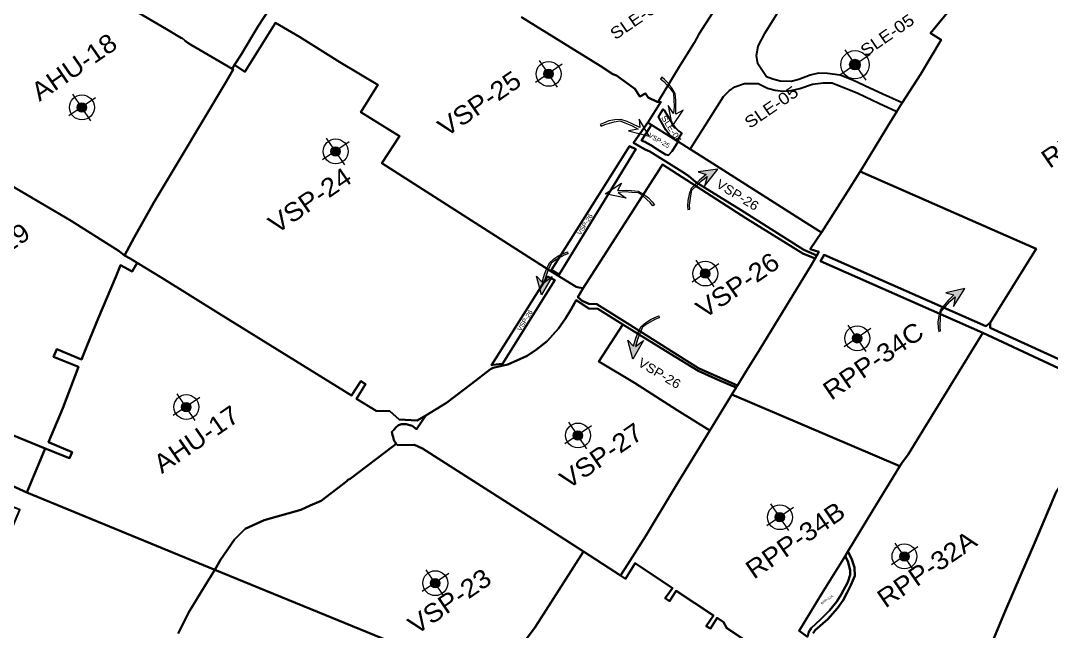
# Model space of a CAD drawing. Header units: metres. Extents: x 263924 to 318888, y 5017073 to 5064560.
# Drawn here: x 292786 to 299489, y 5044795 to 5048768 of the extents above; entities that cross this region are included whole.
import ezdxf

# ---------------------------------------------------------------- set-up
doc = ezdxf.new("R2010")
doc.units = ezdxf.units.M
doc.header["$LTSCALE"] = 38
for name, color, linetype, lineweight in [('1', 7, 'Continuous', 25), ('60', 7, 'Continuous', 13), ('61', 7, 'Continuous', 13)]:
    doc.layers.add(name, color=color, linetype=linetype, lineweight=lineweight)
doc.layers.add('6', color=7, linetype='Continuous')

msp = doc.modelspace()

# ---------------------------------------------------------------- hatches: boundary and pattern name
at = {"layer": '60'}
for points in [[(297234.16, 5047691.78), (297319.59, 5047801.66), (297193.14, 5047784.84), (297244.13, 5047766.41), (297201.43, 5047730.69), (297176.56, 5047707.03), (297146.18, 5047674.96), (297133.39, 5047638.56), (297124.66, 5047598.3), (297123.77, 5047562.2), (297124.35, 5047538.37), (297137.02, 5047540.28), (297136.22, 5047566.96), (297143.49, 5047628.33), (297151.82, 5047665.25), (297182.56, 5047695.58), (297213.31, 5047725.9), (297250.49, 5047753.21)], [(296242.19, 5047103.65), (296172.96, 5046982.91), (296140.52, 5047106.28), (296176.93, 5047066.1), (296193.76, 5047119.16), (296206.21, 5047151.15), (296224.34, 5047191.43), (296253.16, 5047217.09), (296287.09, 5047240.45), (296320.16, 5047254.97), (296342.42, 5047263.48), (296345.46, 5047251.04), (296320.48, 5047241.65), (296266.46, 5047211.63), (296235.47, 5047189.9), (296219.08, 5047149.95), (296202.7, 5047109.99), (296191.55, 5047065.22)], [(298851.96, 5046908.76), (298927.15, 5047025.88), (298802.73, 5046997.75), (298855.18, 5046983.98), (298815.86, 5046944.58), (298793.22, 5046918.77), (298765.85, 5046884.1), (298756.38, 5046846.7), (298751.3, 5046805.81), (298753.67, 5046769.78), (298756.39, 5046746.1), (298768.84, 5046749.14), (298765.64, 5046775.64), (298767.36, 5046837.41), (298772.34, 5046874.93), (298800.23, 5046907.9), (298828.12, 5046940.87), (298862.69, 5046971.42)], [(296836.22, 5046687.09), (296767, 5046566.35), (296734.55, 5046689.71), (296770.97, 5046649.54), (296787.79, 5046702.6), (296800.25, 5046734.59), (296818.38, 5046774.87), (296847.19, 5046800.53), (296881.13, 5046823.89), (296914.19, 5046838.41), (296936.45, 5046846.92), (296939.5, 5046834.47), (296914.51, 5046825.09), (296860.5, 5046795.06), (296829.5, 5046773.34), (296813.12, 5046733.38), (296796.73, 5046693.43), (296785.58, 5046648.66)]]:
    msp.add_hatch(color=256, dxfattribs=at).paths.add_polyline_path(points)
at = {"layer": '61'}
for points in [[(298231.1, 5048453.12, 1), (298191.97, 5048510.26, 1)], [(296244.28, 5048438, 1), (296193.93, 5048403.67, 1)], [(293209.51, 5048219.84, 1), (293159.16, 5048185.51, 1)], [(294859.59, 5047933.94, 1), (294809.24, 5047899.61, 1)], [(297263.3, 5047139.12, 1), (297212.95, 5047104.79, 1)], [(298251.04, 5046718.13, 1), (298200.68, 5046683.81, 1)], [(293888.42, 5046270.99, 1), (293838.07, 5046236.66, 1)], [(296435.34, 5046085.82, 1), (296384.99, 5046051.49, 1)], [(297748.11, 5045553.99, 1), (297697.75, 5045519.66, 1)], [(298558.22, 5045298.93, 1), (298507.86, 5045264.6, 1)], [(295507.02, 5045125, 1), (295456.67, 5045090.67, 1)]]:
    msp.add_hatch(color=256, dxfattribs=at).paths.add_polyline_path(points)

# ---------------------------------------------------------------- linework, layer by layer
at = {"layer": '1'}
for points in [[(294177.05, 5048479.11), (294217.31, 5048542.79), (294331.61, 5048731.23), (294442.01, 5048902.78), (294500.45, 5048866.39), (294730.34, 5049227.69), (294770.61, 5049257.58), (294909.58, 5049508.4), (295004.4, 5049452.52), (295040.76, 5049438.22), (295109.6, 5049421.33), (295143.37, 5049394.04), (295187.53, 5049343.35), (295408.33, 5049197.79), (295752.51, 5048982.06)], [(294690.08, 5049345.41), (294706.29, 5049323.69), (294770.61, 5049257.58), (294730.34, 5049227.69), (294500.45, 5048866.39), (294442.01, 5048902.78), (294331.61, 5048731.23), (294217.31, 5048542.79), (294177.05, 5048479.11), (294160.76, 5048454.54), (294032.36, 5048529.14), (293901.56, 5048605.04), (293872.76, 5048622.64), (293855.16, 5048635.34), (293835.06, 5048655.54), (293833.36, 5048653.84), (293735.45, 5048713.04), (293493.87, 5048852.1), (293326.32, 5048952.17), (293285.88, 5048976.2), (292897.71, 5049206.89), (292902.91, 5049227.68), (292756.14, 5049315.3)], [(297596.1, 5049299.87), (297197.41, 5048680.26), (297167.16, 5048623.81), (297074.41, 5048477.2), (296931.84, 5048242.58), (296925.35, 5048238.68), (296866.9, 5048268.57), (296850.02, 5048293.26), (296812.35, 5048275.07), (296779.88, 5048323.15), (296660.39, 5048411.53), (296637.01, 5048419.32), (296555.19, 5048472.61), (296043.45, 5048789.71)], [(299932.58, 5046385.46), (299091.57, 5046768.92), (299090.43, 5046802.24), (299154.03, 5046903.19), (299390.96, 5047282.52), (298245.2, 5047785.68), (298281.06, 5047842.74), (298407.22, 5048052.03), (298428.03, 5048085.56), (298484.7, 5048176.97), (298518.83, 5048232.42), (298638.2, 5048418.04), (298771.57, 5048641.99), (298702.13, 5048685.74), (298925.53, 5048958.66), (298989.17, 5049060.03), (299028.14, 5049114.62), (299264.58, 5049002.16), (299295.01, 5049064.17), (299356.55, 5049035.32), (299372.03, 5049070.23)], [(298925.53, 5048958.66), (298702.13, 5048685.74), (298771.57, 5048641.99), (298638.2, 5048418.04), (298518.83, 5048232.42), (298392.47, 5048289.71), (298275.49, 5048343.17), (298198.11, 5048379.42), (298115.25, 5048411.97), (298033.44, 5048423.4), (297974.65, 5048426.71), (297920.56, 5048412.6), (297846.36, 5048385.52), (297795.95, 5048371.43), (297726.13, 5048374.67), (297678.3, 5048387.23), (297636.93, 5048403.2), (297579.59, 5048486.58), (297571.61, 5048541.28), (297583, 5048601.64), (297627.48, 5048688.55), (297759.84, 5048900.76)], [(293493.87, 5048852.1), (293735.45, 5048713.04), (293833.36, 5048653.84), (293835.06, 5048655.54), (293855.16, 5048635.34), (293872.76, 5048622.64), (293901.56, 5048605.04), (294032.36, 5048529.14), (294160.76, 5048454.54), (294167.28, 5048450.63), (294124.32, 5048374.33), (293821.88, 5047865.44), (293653.51, 5047584.34), (293524.2, 5047357.87), (293461.19, 5047239.12), (293427.61, 5047267.85), (293114.34, 5047465.9), (292632.87, 5047747.41)], [(293461.19, 5047239.12), (293524.2, 5047357.87), (293653.51, 5047584.34), (293821.88, 5047865.44), (294124.32, 5048374.33), (294167.28, 5048450.63), (294160.76, 5048454.54), (294177.05, 5048479.11), (294244.58, 5048434.27), (294444.6, 5048753.98), (294600.46, 5048663), (294862.82, 5048496.65), (295110.07, 5048349.09), (294997.98, 5048172.6), (295250.12, 5048016.96), (295136.06, 5047840.48), (296247.28, 5047129.83), (296398.39, 5047034.99), (296416.16, 5047032.12), (296445, 5047027.46), (296410.06, 5046968.07), (296438.51, 5046945.92), (296481.01, 5046924.36), (296532.62, 5046922.44), (296730.47, 5046799.02), (297117.38, 5046554.9), (297195.07, 5046506.29), (297221.51, 5046494), (297351.32, 5046437.36), (297447.53, 5046394.83), (297438.64, 5046380.31), (297325.61, 5046428.46), (297191.31, 5046488.94), (297008.48, 5046601.92), (296701.64, 5046791.01), (296540.6, 5046893.63), (296481.87, 5046895.7), (296398.71, 5046948.77), (296365.49, 5046891.47), (296328.39, 5046829.92)], [(296043.45, 5048789.71), (296555.19, 5048472.61), (296637.01, 5048419.32), (296660.39, 5048411.53), (296779.88, 5048323.15), (296812.35, 5048275.07), (296850.02, 5048293.26), (296866.9, 5048268.57), (296925.35, 5048238.68), (296948.73, 5048238.68), (296864.3, 5048106.12), (296772.61, 5047973.08), (296848.42, 5047928.5), (296878.73, 5047915.44), (297086.3, 5047786.89), (297129.45, 5047758.79), (297177.67, 5047717.86), (297470.95, 5047533.97), (297879.47, 5047277.36), (297963.63, 5047240.33), (297952.21, 5047220.22), (297871.8, 5047252), (297502.39, 5047482.75), (296960.57, 5047831.06), (296938.33, 5047797.46), (296445, 5047027.46), (296416.16, 5047032.12), (296398.39, 5047034.99), (296247.28, 5047129.83), (295136.06, 5047840.48), (295250.12, 5048016.96), (294997.98, 5048172.6), (295110.07, 5048349.09), (294862.82, 5048496.65), (294600.46, 5048663), (294444.6, 5048753.98), (294244.58, 5048434.27), (294177.05, 5048479.11)], [(292427.57, 5047875.68), (292536.25, 5047805.51), (292632.87, 5047747.41), (293114.34, 5047465.9), (293427.61, 5047267.85), (293461.19, 5047239.12)], [(293461.19, 5047239.12), (293498.64, 5047219.68), (293544.58, 5047191.67), (293510.93, 5047136.37), (293436.01, 5047177.48), (293404.47, 5047100.29), (293289.79, 5046829.63), (293216.3, 5046649.9), (293181.42, 5046562.31), (293020.87, 5046629.94), (292999.71, 5046581.59), (293162.15, 5046514.65), (293060.15, 5046247.48), (292966.63, 5046025.59), (293122.02, 5045959.97), (293105.11, 5045920.66), (292945.93, 5045984.49), (291696.34, 5046495.64)], [(296328.39, 5046829.92), (296284.29, 5046765.33), (296210.6, 5046682.1), (296141.11, 5046628.83), (296079.63, 5046588), (296012.2, 5046557.07), (295954.51, 5046530.33), (295858.11, 5046509.47), (295841.85, 5046499.83), (295717.26, 5046404.95), (295555.76, 5046281.95), (295420.97, 5046199.85), (295364.37, 5046165.38), (295246.79, 5046173.25), (295187.64, 5046227.29), (295099.28, 5046229.02), (294970.42, 5046307.08), (295027.81, 5046403.64), (294998.16, 5046422.41), (294938.12, 5046329.04), (294090.55, 5046853.22), (293704.92, 5047093.92), (293544.58, 5047191.67), (293498.64, 5047219.68), (293461.19, 5047239.12)], [(299865.81, 5046352.81), (299042.58, 5046736.44), (297988.54, 5047201.93), (298012.37, 5047243.86), (299061.84, 5046779.38), (299090.43, 5046802.24), (299091.57, 5046768.92), (299932.58, 5046385.46)], [(293289.79, 5046829.63), (293404.47, 5047100.29), (293436.01, 5047177.48), (293510.93, 5047136.37), (293544.58, 5047191.67), (293704.92, 5047093.92), (294090.55, 5046853.22), (294938.12, 5046329.04), (294998.16, 5046422.41), (295027.81, 5046403.64), (294970.42, 5046307.08), (295099.28, 5046229.02), (295187.64, 5046227.29), (295246.79, 5046173.25), (295364.37, 5046165.38), (295420.97, 5046199.85)], [(296210.6, 5046682.1), (296284.29, 5046765.33), (296328.39, 5046829.92), (296365.49, 5046891.47), (296398.71, 5046948.77), (296481.87, 5046895.7), (296540.6, 5046893.63), (296701.64, 5046791.01)], [(295420.97, 5046199.85), (295359.68, 5046110.61), (295332.72, 5046131.11), (295308.17, 5046139.31), (295292.92, 5046143.2), (295263.48, 5046143.58), (295242.56, 5046136.59), (295229.25, 5046122.53), (295213.16, 5046106.01), (295199.87, 5046091.99), (295204.18, 5046072.03), (295206.57, 5046064.75), (295208.86, 5046059.55), (295214.02, 5046037.88), (295221.72, 5046026.29), (295227.81, 5046015.49), (295208.22, 5045999.4), (294928.58, 5045787.56), (294914.74, 5045780.11), (294908.23, 5045772.15), (294740.13, 5045644.8), (294669.7, 5045613.07), (294609.06, 5045585.75), (294370.76, 5045518.74), (294247.38, 5045462.05), (294176.39, 5045392.21), (294087, 5045259.56), (294048.35, 5045196.02), (292825.87, 5045699.03), (292945.93, 5045984.49), (293105.11, 5045920.66), (293122.02, 5045959.97), (292966.63, 5046025.59), (293060.15, 5046247.48), (293162.15, 5046514.65), (292999.71, 5046581.59), (293020.87, 5046629.94), (293181.42, 5046562.31), (293216.3, 5046649.9), (293289.79, 5046829.63)], [(296701.64, 5046791.01), (296546.43, 5046550.65), (296777.78, 5046410.68), (297056.5, 5046234.12), (297267.71, 5046102.12), (297045.07, 5045736.99), (296852.61, 5045415.34), (296734.4, 5045231.34), (296687.36, 5045158.53), (296446.43, 5045314.99), (296356, 5045373.5), (296136.4, 5045513.6), (295399.23, 5045983.8), (295347.5, 5046008.24), (295237.11, 5046006.32), (295227.81, 5046015.49), (295221.72, 5046026.29), (295214.02, 5046037.88), (295208.86, 5046059.55), (295206.57, 5046064.75), (295204.18, 5046072.03), (295199.87, 5046091.99), (295213.16, 5046106.01), (295229.25, 5046122.53), (295242.56, 5046136.59), (295263.48, 5046143.58), (295292.92, 5046143.2), (295308.17, 5046139.31), (295332.72, 5046131.11), (295359.68, 5046110.61), (295420.97, 5046199.85), (295555.76, 5046281.95), (295717.26, 5046404.95), (295841.85, 5046499.83), (295858.11, 5046509.47), (295954.51, 5046530.33), (296012.2, 5046557.07), (296079.63, 5046588), (296141.11, 5046628.83), (296210.6, 5046682.1)], [(297939.08, 5044782.78), (297952.85, 5044801.96), (298034.63, 5044873.65), (298098.46, 5044946.29), (298134.34, 5044997.83), (298161.7, 5045047.89), (298185.67, 5045095.26), (298211.51, 5045156.99), (298208.54, 5045210.99), (298189.54, 5045269.57), (298166.12, 5045314.55), (298326.79, 5045578.86), (298504.12, 5045870.42), (298514.66, 5045887.75), (298557.33, 5045945.98), (299042.58, 5046736.44), (299865.81, 5046352.81)], [(291696.34, 5046495.64), (292945.93, 5045984.49)], [(297545.52, 5044705.7), (297378.66, 5044815.63), (297355.96, 5044855.06), (297316.17, 5044881.71), (297271.93, 5044812.6), (297244.35, 5044829.29), (297291.56, 5044897.19), (297048.6, 5045058.49), (297005.32, 5044991.12), (296978.2, 5045010.27), (297024.45, 5045076.44), (296782.22, 5045238.24), (296719.89, 5045137.34), (296687.36, 5045158.53), (296734.4, 5045231.34), (296852.61, 5045415.34), (297045.07, 5045736.99), (297267.71, 5046102.12), (297410.61, 5046334.58), (298504.12, 5045870.42), (298326.79, 5045578.86), (298166.12, 5045314.55), (298147.67, 5045283.66), (297996.47, 5045041.82), (297847.83, 5044798.88), (297903.8, 5044758.77)], [(299865.81, 5046352.81), (299744.59, 5046083.12), (299643.79, 5045879.69), (299557.53, 5045759.49), (299521.08, 5045701.8), (299488.23, 5045624.11), (299380.82, 5045373.34), (299290.57, 5045161.93), (299188.43, 5044925.66)], [(295612.06, 5044554.94), (294048.35, 5045196.02), (294087, 5045259.56), (294176.39, 5045392.21), (294247.38, 5045462.05), (294370.76, 5045518.74), (294609.06, 5045585.75), (294669.7, 5045613.07), (294740.13, 5045644.8), (294908.23, 5045772.15), (294914.74, 5045780.11), (294928.58, 5045787.56), (295208.22, 5045999.4), (295227.81, 5046015.49), (295237.11, 5046006.32), (295347.5, 5046008.24), (295399.23, 5045983.8), (296136.4, 5045513.6), (296356, 5045373.5), (296446.43, 5045314.99), (296382.16, 5045212.61), (296236.22, 5044984.63), (296131.82, 5044821.01), (296068.54, 5044737.73)], [(292945.93, 5045984.49), (292825.87, 5045699.03), (292682.64, 5045763.24)], [(292281.02, 5044379.59), (292411.24, 5044693.36), (292450.14, 5044785.28), (292586.88, 5045108.38), (292538.49, 5045128.2), (292551.64, 5045166.22), (292598.87, 5045145.58), (292671.95, 5045327.03), (292780.14, 5045585.03), (292633.19, 5045644.69), (292664.82, 5045708.59), (292682.64, 5045763.24), (292825.87, 5045699.03)], [(292825.87, 5045699.03), (294048.35, 5045196.02), (293981.85, 5045086.68), (293881.07, 5044919.69), (293811.11, 5044781.07)], [(299113.03, 5044743.36), (299188.43, 5044925.66), (299290.57, 5045161.93), (299380.82, 5045373.34), (299488.23, 5045624.11), (299521.08, 5045701.8)], [(296131.82, 5044821.01), (296236.22, 5044984.63), (296382.16, 5045212.61), (296446.43, 5045314.99), (296687.36, 5045158.53)], [(297909.97, 5044788), (297927.45, 5044815.39), (297988.06, 5044872.67), (298046.66, 5044930.64), (298092.84, 5044987.89), (298121.66, 5045034.63), (298165.18, 5045115.12), (298179.97, 5045162.37), (298179.78, 5045192.19), (298165.39, 5045252.35), (298147.67, 5045283.66), (298166.12, 5045314.55), (298189.54, 5045269.57), (298208.54, 5045210.99)], [(293811.11, 5044781.07), (293881.07, 5044919.69), (293981.85, 5045086.68), (294048.35, 5045196.02), (295612.06, 5044554.94)], [(296687.36, 5045158.53), (296719.89, 5045137.34), (296782.22, 5045238.24), (297024.45, 5045076.44), (296978.2, 5045010.27), (297005.32, 5044991.12), (297048.6, 5045058.49), (297291.56, 5044897.19), (297244.35, 5044829.29), (297271.93, 5044812.6), (297316.17, 5044881.71), (297355.96, 5044855.06), (297378.66, 5044815.63), (297545.52, 5044705.7)], [(298208.54, 5045210.99), (298211.51, 5045156.99), (298185.67, 5045095.26), (298161.7, 5045047.89), (298134.34, 5044997.83), (298098.46, 5044946.29), (298034.63, 5044873.65), (297952.85, 5044801.96), (297939.08, 5044782.78)], [(299188.43, 5044925.66), (299113.03, 5044743.36)], [(296068.54, 5044737.73), (296131.82, 5044821.01)]]:
    msp.add_lwpolyline(points, dxfattribs=at)
at = {"layer": '1', "lineweight": 13}
for points in [[(297596.1, 5049299.87), (297197.41, 5048680.26), (297167.16, 5048623.81), (297074.41, 5048477.2), (296931.84, 5048242.58), (296925.35, 5048238.68), (296948.73, 5048238.68), (296864.3, 5048106.12), (296888.48, 5048090.83), (297054.19, 5047986.05), (297006.02, 5048024.2), (296982.23, 5048057.31), (296954.18, 5048107.04), (296933.15, 5048142.95), (296948.94, 5048167.31), (296964.02, 5048192.35), (296970.3, 5048184.77), (297017.94, 5048107.44), (297043.84, 5048069.48), (297065.46, 5048048.13), (297085.65, 5048035.09), (297054.19, 5047986.05), (297062.54, 5047980.77), (297140.2, 5047931.67), (297305, 5048191.71), (297357.13, 5048273.81), (297392.92, 5048311.46), (297431.57, 5048336.65), (297492.42, 5048357.82), (297582.93, 5048359.21), (297643.79, 5048328.25), (297692.55, 5048314.77), (297743.1, 5048308.66), (297796.33, 5048312.66), (297853.18, 5048325.87)], [(297853.18, 5048325.87), (297936.56, 5048354.85), (298005.37, 5048363.54), (298064.15, 5048362.06), (298229.89, 5048295.13), (298367.15, 5048230.78), (298484.7, 5048176.97), (298518.83, 5048232.42), (298392.47, 5048289.71), (298275.49, 5048343.17), (298198.11, 5048379.42), (298115.25, 5048411.97), (298033.44, 5048423.4), (297974.65, 5048426.71), (297920.56, 5048412.6), (297846.36, 5048385.52), (297795.95, 5048371.43), (297726.13, 5048374.67), (297678.3, 5048387.23), (297636.93, 5048403.2), (297579.59, 5048486.58), (297571.61, 5048541.28), (297583, 5048601.64), (297627.48, 5048688.55), (297759.84, 5048900.76)]]:
    msp.add_lwpolyline(points, dxfattribs=at)
at = {"layer": '1'}
for points in [[(298064.15, 5048362.06), (298229.89, 5048295.13), (298367.15, 5048230.78), (298484.7, 5048176.97), (298428.03, 5048085.56), (298407.22, 5048052.03), (298281.06, 5047842.74), (298245.2, 5047785.68), (298161.82, 5047651.25), (297994.28, 5047388.73), (297876.08, 5047464.11), (297287.72, 5047838.39), (297140.2, 5047931.67), (297305, 5048191.71), (297357.13, 5048273.81), (297392.92, 5048311.46), (297431.57, 5048336.65), (297492.42, 5048357.82), (297582.93, 5048359.21), (297643.79, 5048328.25), (297692.55, 5048314.77), (297743.1, 5048308.66), (297796.33, 5048312.66), (297853.18, 5048325.87), (297936.56, 5048354.85), (298005.37, 5048363.54)], [(297085.65, 5048035.09), (297054.19, 5047986.05), (297006.02, 5048024.2), (296982.23, 5048057.31), (296954.18, 5048107.04), (296933.15, 5048142.95), (296948.94, 5048167.31), (296964.02, 5048192.35), (296970.3, 5048184.77), (297017.94, 5048107.44), (297043.84, 5048069.48), (297065.46, 5048048.13)], [(296980.57, 5047896.88), (296999, 5047891.75), (297023.57, 5047918.39), (297062.54, 5047980.77), (297140.2, 5047931.67), (297287.72, 5047838.39), (297876.08, 5047464.11), (297994.28, 5047388.73), (297921.39, 5047281.74), (297976.68, 5047263.3), (297963.63, 5047240.33), (297879.47, 5047277.36), (297470.95, 5047533.97), (297177.67, 5047717.86), (297129.45, 5047758.79), (297086.3, 5047786.89), (296878.73, 5047915.44), (296848.42, 5047928.5), (296772.61, 5047973.08), (296864.3, 5048106.12), (296888.48, 5048090.83), (296823.16, 5047988.99), (296845.44, 5047978.83), (296883.32, 5047957.31), (296928.36, 5047928.63)], [(297023.57, 5047918.39), (296999, 5047891.75), (296980.57, 5047896.88), (296928.36, 5047928.63), (296883.32, 5047957.31), (296845.44, 5047978.83), (296823.16, 5047988.99), (296888.48, 5048090.83), (297054.19, 5047986.05), (297062.54, 5047980.77)], [(296237.98, 5047146.08), (296287.47, 5047116.06), (296787.67, 5047932.62), (296746.24, 5047951.19)], [(296787.67, 5047932.62), (296287.47, 5047116.06), (296237.98, 5047146.08), (296746.24, 5047951.19)], [(297504.45, 5046487.71), (297447.53, 5046394.83), (297351.32, 5046437.36), (297221.51, 5046494), (297195.07, 5046506.29), (297117.38, 5046554.9), (296730.47, 5046799.02), (296532.62, 5046922.44), (296481.01, 5046924.36), (296438.51, 5046945.92), (296410.06, 5046968.07), (296445, 5047027.46), (296938.33, 5047797.46), (296960.57, 5047831.06), (297502.39, 5047482.75), (297871.8, 5047252), (297952.21, 5047220.22), (297925.49, 5047173.16), (297572.99, 5046598.7)], [(299090.43, 5046802.24), (299061.84, 5046779.38), (298012.37, 5047243.86), (297988.54, 5047201.93), (299042.58, 5046736.44), (298557.33, 5045945.98), (298514.66, 5045887.75), (298504.12, 5045870.42), (297410.61, 5046334.58), (297438.64, 5046380.31), (297447.53, 5046394.83), (297504.45, 5046487.71), (297572.99, 5046598.7), (297925.49, 5047173.16), (297952.21, 5047220.22), (297963.63, 5047240.33), (297976.68, 5047263.3), (297921.39, 5047281.74), (297994.28, 5047388.73), (298161.82, 5047651.25), (298245.2, 5047785.68), (299390.96, 5047282.52), (299154.03, 5046903.19)], [(295857.27, 5046527.84), (295847.26, 5046525.98), (296211.61, 5047104.11), (296260.73, 5047080.11), (295919.44, 5046534.16)], [(295847.26, 5046525.98), (295857.27, 5046527.84), (295919.44, 5046534.16), (296260.73, 5047080.11), (296211.61, 5047104.11)], [(297410.61, 5046334.58), (297267.71, 5046102.12), (297056.5, 5046234.12), (296777.78, 5046410.68), (296546.43, 5046550.65), (296701.64, 5046791.01), (297008.48, 5046601.92), (297191.31, 5046488.94), (297325.61, 5046428.46), (297438.64, 5046380.31)], [(297909.97, 5044788), (297903.8, 5044758.77), (297847.83, 5044798.88), (297996.47, 5045041.82), (298147.67, 5045283.66), (298165.39, 5045252.35), (298179.78, 5045192.19), (298179.97, 5045162.37), (298165.18, 5045115.12), (298121.66, 5045034.63), (298092.84, 5044987.89), (298046.66, 5044930.64), (297988.06, 5044872.67), (297927.45, 5044815.39)]]:
    msp.add_lwpolyline(points, close=True, dxfattribs=at)
at = {"layer": '60'}
for points in [[(296997.02, 5048215.63), (297022.7, 5048078.83), (297093.9, 5048184.68), (297046.3, 5048158.71), (297047.86, 5048214.35), (297046.61, 5048248.65), (297042.74, 5048292.66), (297023.96, 5048326.36), (296999.59, 5048359.58), (296973.14, 5048384.16), (296954.92, 5048399.53), (296947.95, 5048388.77), (296968.46, 5048371.69), (297009.6, 5048325.58), (297031.73, 5048294.87), (297034.06, 5048251.75), (297036.4, 5048208.63), (297032.21, 5048162.69)], [(296739.6, 5048051.58), (296874.41, 5048016.95), (296808.65, 5048126.26), (296812.03, 5048072.14), (296762.28, 5048097.1), (296730.67, 5048110.49), (296689.16, 5048125.6), (296650.68, 5048122.85), (296610.26, 5048114.84), (296576.8, 5048101.28), (296555.17, 5048091.27), (296561.96, 5048080.4), (296586.12, 5048091.76), (296645.31, 5048109.51), (296682.49, 5048116.56), (296722.55, 5048100.43), (296762.61, 5048084.29), (296802.46, 5048061.06)], [(297234.16, 5047691.78), (297319.59, 5047801.66), (297193.14, 5047784.84), (297244.13, 5047766.41), (297201.43, 5047730.69), (297176.56, 5047707.03), (297146.18, 5047674.96), (297133.39, 5047638.56), (297124.66, 5047598.3), (297123.77, 5047562.2), (297124.35, 5047538.37), (297137.02, 5047540.28), (297136.22, 5047566.96), (297143.49, 5047628.33), (297151.82, 5047665.25), (297182.56, 5047695.58), (297213.31, 5047725.9), (297250.49, 5047753.21)], [(296724.65, 5047613.8), (296588.1, 5047640.77), (296694.61, 5047710.97), (296668.19, 5047663.62), (296723.85, 5047664.65), (296758.14, 5047663.08), (296802.11, 5047658.79), (296835.63, 5047639.7), (296868.62, 5047615.02), (296892.96, 5047588.34), (296908.14, 5047569.97), (296897.32, 5047563.1), (296880.44, 5047583.78), (296834.71, 5047625.35), (296804.21, 5047647.76), (296761.12, 5047650.5), (296718.02, 5047653.24), (296672.04, 5047649.49)], [(296242.19, 5047103.65), (296172.96, 5046982.91), (296140.52, 5047106.28), (296176.93, 5047066.1), (296193.76, 5047119.16), (296206.21, 5047151.15), (296224.34, 5047191.43), (296253.16, 5047217.09), (296287.09, 5047240.45), (296320.16, 5047254.97), (296342.42, 5047263.48), (296345.46, 5047251.04), (296320.48, 5047241.65), (296266.46, 5047211.63), (296235.47, 5047189.9), (296219.08, 5047149.95), (296202.7, 5047109.99), (296191.55, 5047065.22)], [(298851.96, 5046908.76), (298927.15, 5047025.88), (298802.73, 5046997.75), (298855.18, 5046983.98), (298815.86, 5046944.58), (298793.22, 5046918.77), (298765.85, 5046884.1), (298756.38, 5046846.7), (298751.3, 5046805.81), (298753.67, 5046769.78), (298756.39, 5046746.1), (298768.84, 5046749.14), (298765.64, 5046775.64), (298767.36, 5046837.41), (298772.34, 5046874.93), (298800.23, 5046907.9), (298828.12, 5046940.87), (298862.69, 5046971.42)], [(296836.22, 5046687.09), (296767, 5046566.35), (296734.55, 5046689.71), (296770.97, 5046649.54), (296787.79, 5046702.6), (296800.25, 5046734.59), (296818.38, 5046774.87), (296847.19, 5046800.53), (296881.13, 5046823.89), (296914.19, 5046838.41), (296936.45, 5046846.92), (296939.5, 5046834.47), (296914.51, 5046825.09), (296860.5, 5046795.06), (296829.5, 5046773.34), (296813.12, 5046733.38), (296796.73, 5046693.43), (296785.58, 5046648.66)]]:
    msp.add_lwpolyline(points, close=True, dxfattribs=at)
at = {"layer": '61'}
for p, q in [((298113.32, 5048414.43), (298309.75, 5048548.96)), ((298283.6, 5048381.34), (298149.08, 5048577.77)), ((296307.55, 5048484.07), (296134.44, 5048366.05)), ((296278.12, 5048334.28), (296160.1, 5048507.39)), ((293243.34, 5048116.12), (293125.33, 5048289.23)), ((293272.78, 5048265.91), (293099.67, 5048147.89)), ((294893.42, 5047830.22), (294775.41, 5048003.33)), ((294922.86, 5047980), (294749.75, 5047861.99)), ((297297.14, 5047035.4), (297179.12, 5047208.51)), ((297326.57, 5047185.18), (297153.46, 5047067.17)), ((298314.3, 5046764.2), (298141.2, 5046646.18)), ((298284.87, 5046614.41), (298166.85, 5046787.52)), ((293922.25, 5046167.27), (293804.24, 5046340.38)), ((293951.69, 5046317.05), (293778.58, 5046199.03)), ((296498.61, 5046131.88), (296325.5, 5046013.86)), ((296469.18, 5045982.09), (296351.16, 5046155.21)), ((297811.38, 5045600.05), (297638.27, 5045482.03)), ((297781.94, 5045450.27), (297663.92, 5045623.38)), ((298621.48, 5045345), (298448.37, 5045226.98)), ((298592.05, 5045195.21), (298474.03, 5045368.32)), ((295540.85, 5045021.28), (295422.83, 5045194.39)), ((295570.29, 5045171.06), (295397.18, 5045053.04))]:
    msp.add_line(p, q, dxfattribs=at)
for centre, radius in [((298212.05, 5048480.94), 91.94), ((296219.77, 5048421.29), 80.9), ((298211.54, 5048481.69), 34.63), ((296219.11, 5048420.84), 30.47), ((293185, 5048203.13), 80.9), ((293184.34, 5048202.68), 30.47), ((294835.08, 5047917.22), 80.9), ((294834.42, 5047916.77), 30.47), ((297238.79, 5047122.4), 80.9), ((297238.13, 5047121.95), 30.47), ((298226.52, 5046701.42), 80.9), ((298225.86, 5046700.97), 30.47), ((293863.9, 5046254.27), 80.9), ((293863.24, 5046253.82), 30.47), ((296410.83, 5046069.1), 80.9), ((296410.17, 5046068.65), 30.47), ((297723.59, 5045537.27), 80.9), ((297722.93, 5045536.82), 30.47), ((298533.7, 5045282.22), 80.9), ((298533.04, 5045281.77), 30.47), ((295482.5, 5045108.28), 80.9), ((295481.84, 5045107.83), 30.47)]:
    msp.add_circle(centre, radius, dxfattribs=at)

# ---------------------------------------------------------------- texts
at = {"layer": '6'}
for s, height, rotation, width, p in [('SLE-04', 76.8, 34.501, 1.15, (296653.65, 5048639.83)), ('SLE-05', 76.8, 34.501, 1.15, (298281.2, 5048530.06)), ('AHU-18', 120, 34.501, 1.1, (292908.62, 5048238.48)), ('VSP-25', 120, 34.501, 1.1, (295552.02, 5048006.38)), ('SLE-05', 76.8, 34.501, 1.15, (297527.31, 5048062.32)), ('RPP-33', 120, 34.501, 1.1, (299476.79, 5047802.33)), ('SLE-04', 38.4, 302.698, 1.15, (296949.31, 5048135.85)), ('VSP-25', 30, 330.185, 1.1, (296864.88, 5048012.58)), ('VSP-24', 120, 34.501, 1.1, (294450.06, 5047376.81)), ('VSP-26', 60, 328.364, 1.1, (297302.8, 5047688.24)), ('VSP-26', 30, 57.834, 1.1, (296427.5, 5047369.84)), ('AHU-19', 120, 34.501, 1.1, (292342.73, 5047005.13)), ('VSP-26', 120, 34.501, 1.1, (297231.41, 5046824.68)), ('VSP-26', 30, 57.834, 1.1, (296037.17, 5046745.04)), ('RPP-34C', 120, 34.501, 1.1, (298057.12, 5046294.17)), ('VSP-26', 60, 329.191, 1.1, (296794.69, 5046525.83)), ('AHU-17', 120, 34.501, 1.1, (293704.2, 5045817.12)), ('VSP-27', 120, 34.501, 1.1, (296344.99, 5045714.91)), ('RPP-34B', 120, 34.501, 1.1, (297554.19, 5045130.02)), ('RPP-32A', 120, 34.501, 1.1, (298409.74, 5044942.05)), ('VSP-23', 120, 34.501, 1.1, (295358.54, 5044768.11)), ('RPP-32A', 15, 34.501, 1.1, (297996.45, 5044968.38))]:
    msp.add_text(s, height=height, rotation=rotation, dxfattribs=dict(at, width=width)).set_placement(p)

doc.saveas('drawing.dxf')
